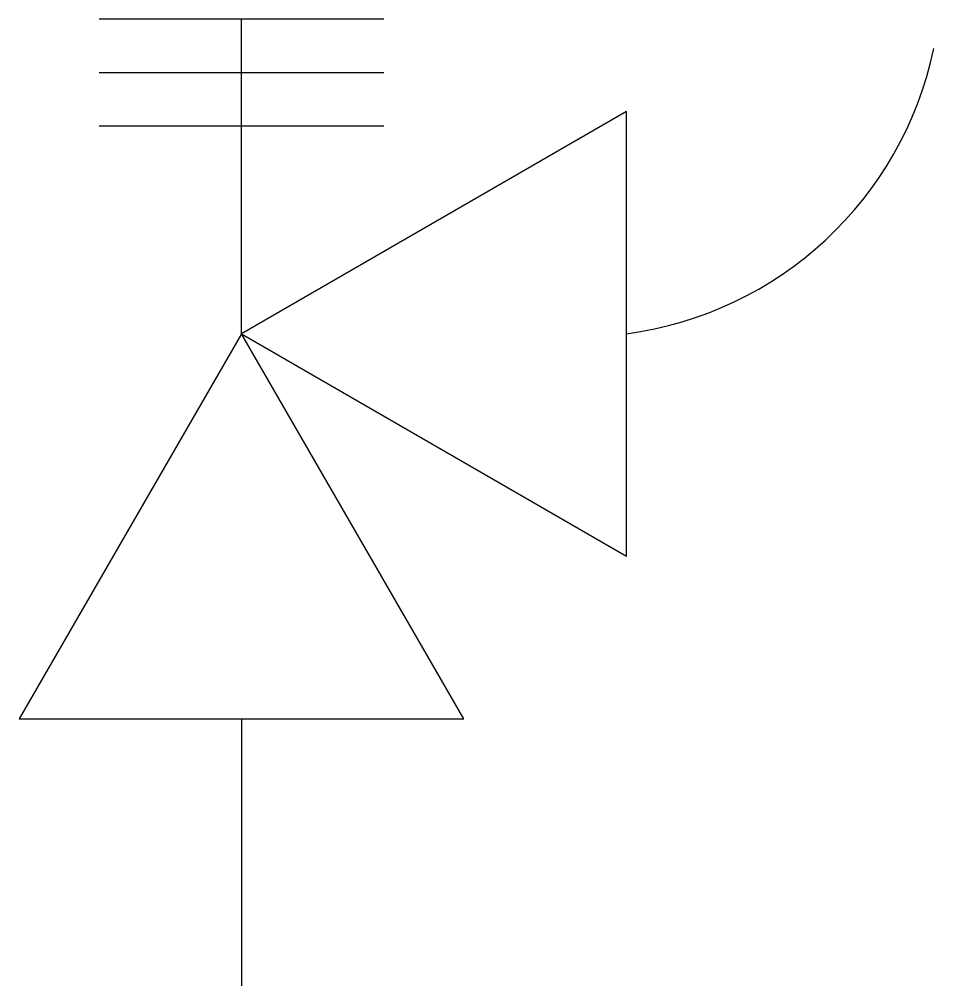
# Model space of a CAD drawing. Header units: millimetres. Extents: x -10132.539 to -10132.23, y 47.102 to 47.428.
import ezdxf

# ---------------------------------------------------------------- set-up
doc = ezdxf.new("R2010")
doc.units = ezdxf.units.MM
doc.header["$LTSCALE"] = 10
doc.layers.add('Tub_Válvulas', color=2, linetype='Continuous')

msp = doc.modelspace()

# ---------------------------------------------------------------- linework, layer by layer
at = {"layer": 'Tub_Válvulas'}
for p, q in [((-10132.41573949295, 47.4278193189791), (-10132.51173949295, 47.4278193189791)), ((-10132.46373949295, 47.32174732639829), (-10132.46373949295, 47.4278193189791)), ((-10132.41573949295, 47.4098193189791), (-10132.51173949295, 47.4098193189791)), ((-10132.41573949295, 47.3918193189791), (-10132.51173949295, 47.3918193189791)), ((-10132.46373949295, 47.19184351583144), (-10132.46373949295, 47.10184336825333))]:
    msp.add_line(p, q, dxfattribs=at)
for points in [[(-10132.33383568239, 47.24674732639876), (-10132.33383568239, 47.39674732639781), (-10132.46373949295, 47.32174732639828)], [(-10132.53873949295, 47.19184351583144), (-10132.38873949295, 47.19184351583144), (-10132.46373949295, 47.32174732639828)]]:
    msp.add_lwpolyline(points, close=True, dxfattribs=at)
msp.add_arc((-10132.34991666724, 47.44309008722735), 0.1224036914450823, 277.5491499298991, 348.1542066774029, dxfattribs=at)

doc.saveas('drawing.dxf')
